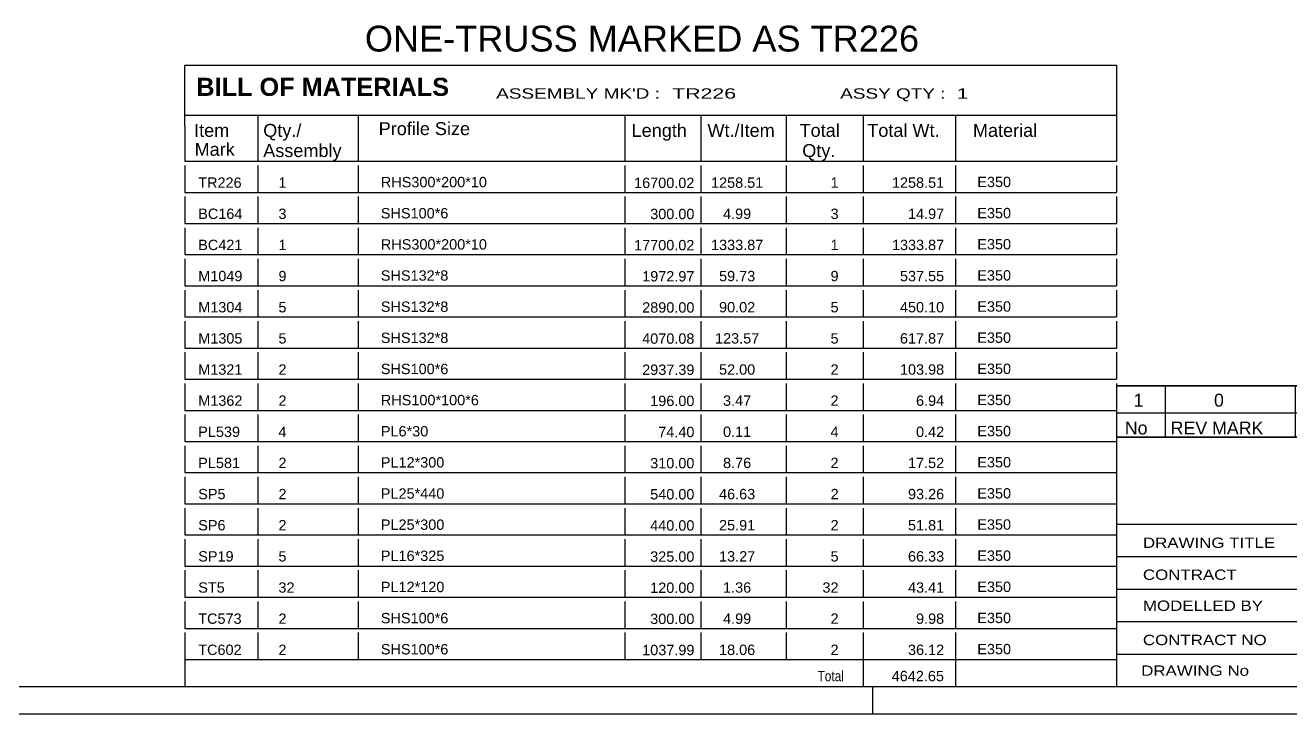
# Model space of a CAD drawing. Header units: millimetres. Extents: x -88 to 753, y -416 to 178.
# Drawn here: x 386.2 to 619.8, y -415.8 to -288.7 of the extents above; entities that cross this region are included whole.
import ezdxf

# ---------------------------------------------------------------- set-up
doc = ezdxf.new("R2010")
doc.units = ezdxf.units.MM
doc.styles.add('Arial', font='ARIAL.TTF', dxfattribs={"height": 0.2})
doc.styles.add('Arial Bold', font='ARIALBD.TTF', dxfattribs={"height": 0.2})
doc.styles.add('Arial Narrow', font='ARIALN.TTF', dxfattribs={"height": 0.2})

# ---------------------------------------------------------------- blocks, each defined once
blk = doc.blocks.new('Unknown-761550090-17668')
at = {"color": 7, "linetype": 'Continuous'}
for p, q in [((587.6, -355.24), (747.6, -355.24)), ((747.6, -355.24), (587.6, -355.24)), ((587.6, -355.24), (587.6, -360.24)), ((596.6, -355.24), (596.6, -360.24)), ((620.6, -355.24), (620.6, -360.24)), ((717.6, -355.24), (717.6, -360.24)), ((747.6, -355.24), (747.6, -360.24)), ((587.6, -360.24), (747.6, -360.24)), ((587.6, -360.24), (587.6, -364.74)), ((587.6, -360.24), (747.6, -360.24)), ((596.6, -360.24), (596.6, -364.74)), ((620.6, -360.24), (620.6, -364.74)), ((717.6, -360.24), (717.6, -364.74)), ((747.6, -360.24), (747.6, -364.74)), ((747.6, -364.74), (587.6, -364.74))]:
    blk.add_line(p, q, dxfattribs=at)
at = {"color": 7, "linetype": 'Continuous', "style": 'Arial Narrow'}
for s, height, width, p in [('1', 2.39, 1.196471, (590.76, -359.1)), ('0', 2.39, 1.196471, (605.6, -359.1)), ('ISSUED FOR CONSTRUCTION', 2.3861, 1.196471, (622.6, -359.1)), ('03.07.2026', 2.386, 1.196471, (723.6, -359.1)), ('No', 2.386, 1.2, (589.14, -364.24)), ('REV MARK', 2.386, 1.2, (597.6, -364.24)), ('REVISION DESCRIPTION', 2.3861, 1.2, (622.6, -364.24)), ('REV. DATE', 2.386, 1.2, (722.88, -364.24))]:
    blk.add_text(s, height=height, dxfattribs=dict(at, width=width)).set_placement(p)
blk = doc.blocks.new('Unknown-761550090-1163')
at = {"color": 5, "linetype": 'Continuous'}
for p, q in [((-83.4, -410.8), (747.6, -410.8)), ((542.6, -415.8), (542.6, -410.8)), ((-88.4, -415.8), (752.6, -415.8))]:
    blk.add_line(p, q, dxfattribs=at)
blk = doc.blocks.new('Unknown-761550090-17665')
at = {"color": 7, "linetype": 'Continuous'}
for p, q in [((415.6, -296.04), (587.59, -296.04)), ((415.6, -307.29), (415.6, -296.04)), ((587.6, -296.04), (587.6, -307.29)), ((415.6, -305.29), (587.6, -305.29)), ((429.1, -305.29), (429.1, -313.79)), ((447.6, -305.29), (447.6, -313.79)), ((496.87, -305.29), (496.87, -313.79)), ((510.87, -305.29), (510.87, -313.79)), ((526.6, -305.29), (526.6, -313.79)), ((540.87, -305.29), (540.87, -313.79)), ((557.87, -305.29), (557.87, -313.79)), ((415.6, -307.29), (415.6, -312.29)), ((587.6, -307.29), (587.6, -313.79)), ((415.6, -312.29), (415.6, -313.79)), ((415.6, -313.79), (587.6, -313.79)), ((415.6, -314.57), (415.6, -319.54)), ((429.1, -314.57), (429.1, -319.54)), ((447.6, -314.57), (447.6, -319.54)), ((496.87, -314.57), (496.87, -319.54)), ((510.87, -314.57), (510.87, -319.54)), ((526.6, -314.57), (526.6, -319.54)), ((540.87, -314.57), (540.87, -319.54)), ((557.87, -314.57), (557.87, -319.54)), ((587.6, -314.57), (587.6, -319.54)), ((415.6, -319.54), (587.6, -319.54)), ((415.6, -320.32), (415.6, -325.29)), ((429.1, -320.32), (429.1, -325.29)), ((447.6, -320.32), (447.6, -325.29)), ((496.87, -320.32), (496.87, -325.29)), ((510.87, -320.32), (510.87, -325.29)), ((526.6, -320.32), (526.6, -325.29)), ((540.87, -320.32), (540.87, -325.29)), ((557.87, -320.32), (557.87, -325.29)), ((587.6, -320.32), (587.6, -325.29)), ((415.6, -325.29), (587.6, -325.29)), ((415.6, -326.07), (415.6, -331.04)), ((429.1, -326.07), (429.1, -331.04)), ((447.6, -326.07), (447.6, -331.04)), ((496.87, -326.07), (496.87, -331.04)), ((510.87, -326.07), (510.87, -331.04)), ((526.6, -326.07), (526.6, -331.04)), ((540.87, -326.07), (540.87, -331.04)), ((557.87, -326.07), (557.87, -331.04)), ((587.6, -326.07), (587.6, -331.04)), ((415.6, -331.04), (587.6, -331.04)), ((415.6, -331.82), (415.6, -336.79)), ((429.1, -331.82), (429.1, -336.79)), ((447.6, -331.82), (447.6, -336.79)), ((496.87, -331.82), (496.87, -336.79)), ((510.87, -331.82), (510.87, -336.79)), ((526.6, -331.82), (526.6, -336.79)), ((540.87, -331.82), (540.87, -336.79)), ((557.87, -331.82), (557.87, -336.79)), ((587.6, -331.82), (587.6, -336.79)), ((415.6, -336.79), (587.6, -336.79)), ((415.6, -337.57), (415.6, -342.54)), ((429.1, -337.57), (429.1, -342.54)), ((447.6, -337.57), (447.6, -342.54)), ((496.87, -337.57), (496.87, -342.54)), ((510.87, -337.57), (510.87, -342.54)), ((526.6, -337.57), (526.6, -342.54)), ((540.87, -337.57), (540.87, -342.54)), ((557.87, -337.57), (557.87, -342.54)), ((587.6, -337.57), (587.6, -342.54)), ((415.6, -342.54), (587.6, -342.54)), ((415.6, -343.32), (415.6, -348.29)), ((429.1, -343.32), (429.1, -348.29)), ((447.6, -343.32), (447.6, -348.29)), ((496.87, -343.32), (496.87, -348.29)), ((510.87, -343.32), (510.87, -348.29)), ((526.6, -343.32), (526.6, -348.29)), ((540.87, -343.32), (540.87, -348.29)), ((557.87, -343.32), (557.87, -348.29)), ((587.6, -343.32), (587.6, -348.29)), ((415.6, -348.29), (587.6, -348.29)), ((415.6, -349.07), (415.6, -354.04)), ((429.1, -349.07), (429.1, -354.04)), ((447.6, -349.07), (447.6, -354.04)), ((496.87, -349.07), (496.87, -354.04)), ((510.87, -349.07), (510.87, -354.04)), ((526.6, -349.07), (526.6, -354.04)), ((540.87, -349.07), (540.87, -354.04)), ((557.87, -349.07), (557.87, -354.04)), ((587.6, -349.07), (587.6, -354.04)), ((415.6, -354.04), (587.6, -354.04)), ((415.6, -354.82), (415.6, -359.79)), ((429.1, -354.82), (429.1, -359.79)), ((447.6, -354.82), (447.6, -359.79)), ((496.87, -354.82), (496.87, -359.79)), ((510.87, -354.82), (510.87, -359.79)), ((526.6, -354.82), (526.6, -359.79)), ((540.87, -354.82), (540.87, -359.79)), ((557.87, -354.82), (557.87, -359.79)), ((587.6, -354.82), (587.6, -359.79)), ((415.6, -359.79), (587.6, -359.79)), ((415.6, -360.57), (415.6, -365.54)), ((429.1, -360.57), (429.1, -365.54)), ((447.6, -360.57), (447.6, -365.54)), ((496.87, -360.57), (496.87, -365.54)), ((510.87, -360.57), (510.87, -365.54)), ((526.6, -360.57), (526.6, -365.54)), ((540.87, -360.57), (540.87, -365.54)), ((557.87, -360.57), (557.87, -365.54)), ((587.6, -360.57), (587.6, -365.54)), ((415.6, -365.54), (587.6, -365.54)), ((415.6, -366.32), (415.6, -371.29)), ((429.1, -366.32), (429.1, -371.29)), ((447.6, -366.32), (447.6, -371.29)), ((496.87, -366.32), (496.87, -371.29)), ((510.87, -366.32), (510.87, -371.29)), ((526.6, -366.32), (526.6, -371.29)), ((540.87, -366.32), (540.87, -371.29)), ((557.87, -366.32), (557.87, -371.29)), ((587.6, -366.32), (587.6, -371.29)), ((415.6, -371.29), (587.6, -371.29)), ((415.6, -372.07), (415.6, -377.04)), ((429.1, -372.07), (429.1, -377.04)), ((447.6, -372.07), (447.6, -377.04)), ((496.87, -372.07), (496.87, -377.04)), ((510.87, -372.07), (510.87, -377.04)), ((526.6, -372.07), (526.6, -377.04)), ((540.87, -372.07), (540.87, -377.04)), ((557.87, -372.07), (557.87, -377.04)), ((587.6, -372.07), (587.6, -377.04)), ((415.6, -377.04), (587.6, -377.04)), ((415.6, -377.82), (415.6, -382.79)), ((429.1, -377.82), (429.1, -382.79)), ((447.6, -377.82), (447.6, -382.79)), ((496.87, -377.82), (496.87, -382.79)), ((510.87, -377.82), (510.87, -382.79)), ((526.6, -377.82), (526.6, -382.79)), ((540.87, -377.82), (540.87, -382.79)), ((557.87, -377.82), (557.87, -382.79)), ((587.6, -377.82), (587.6, -382.79)), ((415.6, -382.79), (587.6, -382.79)), ((415.6, -383.57), (415.6, -388.54)), ((429.1, -383.57), (429.1, -388.54)), ((447.6, -383.57), (447.6, -388.54)), ((496.87, -383.57), (496.87, -388.54)), ((510.87, -383.57), (510.87, -388.54)), ((526.6, -383.57), (526.6, -388.54)), ((540.87, -383.57), (540.87, -388.54)), ((557.87, -383.57), (557.87, -388.54)), ((587.6, -383.57), (587.6, -388.54)), ((415.6, -388.54), (587.6, -388.54)), ((415.6, -389.32), (415.6, -394.29)), ((429.1, -389.32), (429.1, -394.29)), ((447.6, -389.32), (447.6, -394.29)), ((496.87, -389.32), (496.87, -394.29)), ((510.87, -389.32), (510.87, -394.29)), ((526.6, -389.32), (526.6, -394.29)), ((540.87, -389.32), (540.87, -394.29)), ((557.87, -389.32), (557.87, -394.29)), ((587.6, -389.32), (587.6, -394.29)), ((415.6, -394.29), (587.6, -394.29)), ((415.6, -395.07), (415.6, -400.04)), ((429.1, -395.07), (429.1, -400.04)), ((447.6, -395.07), (447.6, -400.04)), ((496.87, -395.07), (496.87, -400.04)), ((510.87, -395.07), (510.87, -400.04)), ((526.6, -395.07), (526.6, -400.04)), ((540.87, -395.07), (540.87, -400.04)), ((557.87, -395.07), (557.87, -400.04)), ((587.6, -395.07), (587.6, -400.04)), ((415.6, -400.04), (587.6, -400.04)), ((415.6, -400.82), (415.6, -405.8)), ((429.1, -400.82), (429.1, -405.8)), ((447.6, -400.82), (447.6, -405.8)), ((496.87, -400.82), (496.87, -405.8)), ((510.87, -400.82), (510.87, -405.8)), ((526.6, -400.82), (526.6, -405.8)), ((540.87, -400.82), (540.87, -405.8)), ((557.87, -400.82), (557.87, -405.8)), ((587.6, -400.82), (587.6, -405.8)), ((415.6, -405.8), (587.6, -405.8)), ((415.6, -405.8), (587.6, -405.8)), ((415.6, -405.8), (415.6, -410.8)), ((540.87, -405.8), (540.87, -410.8)), ((557.87, -405.8), (557.87, -410.8)), ((587.6, -405.8), (587.6, -410.8)), ((415.6, -410.8), (587.6, -410.8))]:
    blk.add_line(p, q, dxfattribs=at)
at = {"color": 7}
for s, height, style, p in [('BILL OF MATERIALS', 3.3405, 'Arial Bold', (417.75, -301.73)), ('Profile Size', 2.3877, 'Arial', (451.41, -308.97)), ('Mark', 2.388, 'Arial', (417.43, -312.79))]:
    blk.add_text(s, height=height, dxfattribs=dict(at, style=style)).set_placement(p)
at = {"color": 7, "linetype": 'Continuous', "style": 'Arial Narrow'}
for s, height, width, p in [("ASSEMBLY MK'D :", 1.9089, 1.6, (473.1, -302.24)), ('TR226', 1.909, 1.794707, (505.6, -302.24)), ('ASSY QTY :', 1.909, 1.6, (536.6, -302.24)), ('1', 1.91, 1.794707, (558.1, -302.24))]:
    blk.add_text(s, height=height, dxfattribs=dict(at, width=width)).set_placement(p)
at = {"color": 7, "linetype": 'Continuous'}
for s, height, style, p in [('Item', 2.388, 'Arial', (417.34, -309.29)), ('Qty./', 2.388, 'Arial', (430.1, -309.29)), ('Length', 2.388, 'Arial', (498.1, -309.29)), ('Wt./Item', 2.388, 'Arial', (512.1, -309.29)), ('Total', 2.388, 'Arial', (529.1, -309.29)), ('Total Wt.', 2.388, 'Arial', (541.6, -309.29)), ('Material', 2.388, 'Arial', (561.1, -309.29)), ('Assembly', 2.388, 'Arial', (430.1, -313.02)), ('Qty.', 2.388, 'Arial', (529.6, -313.02)), ('TR226', 1.91, 'Arial', (418.1, -318.7)), ('1', 1.91, 'Arial', (432.91, -318.7)), ('RHS300*200*10', 1.9102, 'Arial', (451.81, -318.6)), ('16700.02', 1.91, 'Arial', (498.56, -318.74)), ('1258.51', 1.91, 'Arial', (512.76, -318.7)), ('1', 1.91, 'Arial', (534.82, -318.7)), ('1258.51', 1.91, 'Arial', (546.15, -318.7)), ('E350', 1.91, 'Arial', (561.91, -318.57)), ('BC164', 1.91, 'Arial', (418.1, -324.45)), ('3', 1.91, 'Arial', (432.91, -324.45)), ('SHS100*6', 1.91, 'Arial', (451.81, -324.35)), ('300.00', 1.91, 'Arial', (501.53, -324.49)), ('4.99', 1.91, 'Arial', (514.98, -324.45)), ('3', 1.91, 'Arial', (534.82, -324.45)), ('14.97', 1.91, 'Arial', (549.12, -324.45)), ('E350', 1.91, 'Arial', (561.91, -324.32)), ('BC421', 1.91, 'Arial', (418.1, -330.2)), ('1', 1.91, 'Arial', (432.91, -330.2)), ('RHS300*200*10', 1.9102, 'Arial', (451.81, -330.1)), ('17700.02', 1.91, 'Arial', (498.56, -330.24)), ('1333.87', 1.91, 'Arial', (512.76, -330.2)), ('1', 1.91, 'Arial', (534.82, -330.2)), ('1333.87', 1.91, 'Arial', (546.15, -330.2)), ('E350', 1.91, 'Arial', (561.91, -330.07)), ('M1049', 1.91, 'Arial', (418.1, -335.95)), ('9', 1.91, 'Arial', (432.91, -335.95)), ('SHS132*8', 1.91, 'Arial', (451.81, -335.85)), ('59.73', 1.91, 'Arial', (514.24, -335.95)), ('9', 1.91, 'Arial', (534.82, -335.95)), ('537.55', 1.91, 'Arial', (547.63, -335.95)), ('E350', 1.91, 'Arial', (561.91, -335.82)), ('1972.97', 1.91, 'Arial', (500.05, -335.99)), ('M1304', 1.91, 'Arial', (418.1, -341.7)), ('5', 1.91, 'Arial', (432.91, -341.7)), ('SHS132*8', 1.91, 'Arial', (451.81, -341.6)), ('2890.00', 1.91, 'Arial', (500.05, -341.74)), ('90.02', 1.91, 'Arial', (514.24, -341.7)), ('5', 1.91, 'Arial', (534.82, -341.7)), ('450.10', 1.91, 'Arial', (547.63, -341.7)), ('E350', 1.91, 'Arial', (561.91, -341.57)), ('M1305', 1.91, 'Arial', (418.1, -347.45)), ('5', 1.91, 'Arial', (432.91, -347.45)), ('SHS132*8', 1.91, 'Arial', (451.81, -347.35)), ('4070.08', 1.91, 'Arial', (500.05, -347.49)), ('123.57', 1.91, 'Arial', (513.5, -347.45)), ('5', 1.91, 'Arial', (534.82, -347.45)), ('617.87', 1.91, 'Arial', (547.63, -347.45)), ('E350', 1.91, 'Arial', (561.91, -347.32)), ('M1321', 1.91, 'Arial', (418.1, -353.2)), ('2', 1.91, 'Arial', (432.91, -353.2)), ('SHS100*6', 1.91, 'Arial', (451.81, -353.1)), ('2937.39', 1.91, 'Arial', (500.05, -353.24)), ('52.00', 1.91, 'Arial', (514.24, -353.2)), ('2', 1.91, 'Arial', (534.82, -353.2)), ('103.98', 1.91, 'Arial', (547.63, -353.2)), ('E350', 1.91, 'Arial', (561.91, -353.07)), ('M1362', 1.91, 'Arial', (418.1, -358.95)), ('2', 1.91, 'Arial', (432.91, -358.95)), ('RHS100*100*6', 1.9102, 'Arial', (451.81, -358.85)), ('196.00', 1.91, 'Arial', (501.53, -358.99)), ('3.47', 1.91, 'Arial', (514.98, -358.95)), ('2', 1.91, 'Arial', (534.82, -358.95)), ('6.94', 1.91, 'Arial', (550.6, -358.95)), ('E350', 1.91, 'Arial', (561.91, -358.82)), ('PL539', 1.91, 'Arial', (418.1, -364.7)), ('4', 1.91, 'Arial', (432.91, -364.7)), ('PL6*30', 1.91, 'Arial', (451.81, -364.6)), ('74.40', 1.91, 'Arial', (503.01, -364.74)), ('0.11', 1.91, 'Arial', (514.98, -364.7)), ('4', 1.91, 'Arial', (534.82, -364.7)), ('0.42', 1.91, 'Arial', (550.6, -364.7)), ('E350', 1.91, 'Arial', (561.91, -364.57)), ('PL581', 1.91, 'Arial', (418.1, -370.45)), ('2', 1.91, 'Arial', (432.91, -370.45)), ('PL12*300', 1.91, 'Arial', (451.81, -370.35)), ('310.00', 1.91, 'Arial', (501.53, -370.49)), ('8.76', 1.91, 'Arial', (514.98, -370.45)), ('2', 1.91, 'Arial', (534.82, -370.45)), ('17.52', 1.91, 'Arial', (549.12, -370.45)), ('E350', 1.91, 'Arial', (561.91, -370.32)), ('SP5', 1.91, 'Arial', (418.1, -376.2)), ('2', 1.91, 'Arial', (432.91, -376.2)), ('PL25*440', 1.91, 'Arial', (451.81, -376.1)), ('540.00', 1.91, 'Arial', (501.53, -376.24)), ('46.63', 1.91, 'Arial', (514.24, -376.2)), ('2', 1.91, 'Arial', (534.82, -376.2)), ('93.26', 1.91, 'Arial', (549.12, -376.2)), ('E350', 1.91, 'Arial', (561.91, -376.07)), ('SP6', 1.91, 'Arial', (418.1, -381.95)), ('2', 1.91, 'Arial', (432.91, -381.95)), ('PL25*300', 1.91, 'Arial', (451.81, -381.85)), ('440.00', 1.91, 'Arial', (501.53, -381.99)), ('25.91', 1.91, 'Arial', (514.24, -381.95)), ('2', 1.91, 'Arial', (534.82, -381.95)), ('51.81', 1.91, 'Arial', (549.12, -381.95)), ('E350', 1.91, 'Arial', (561.91, -381.82)), ('SP19', 1.91, 'Arial', (418.1, -387.7)), ('5', 1.91, 'Arial', (432.91, -387.7)), ('PL16*325', 1.91, 'Arial', (451.81, -387.6)), ('325.00', 1.91, 'Arial', (501.53, -387.74)), ('13.27', 1.91, 'Arial', (514.24, -387.7)), ('5', 1.91, 'Arial', (534.82, -387.7)), ('66.33', 1.91, 'Arial', (549.12, -387.7)), ('E350', 1.91, 'Arial', (561.91, -387.57)), ('ST5', 1.91, 'Arial', (418.1, -393.45)), ('32', 1.91, 'Arial', (432.91, -393.45)), ('PL12*120', 1.91, 'Arial', (451.81, -393.35)), ('120.00', 1.91, 'Arial', (501.53, -393.49)), ('1.36', 1.91, 'Arial', (514.98, -393.45)), ('32', 1.91, 'Arial', (533.33, -393.45)), ('43.41', 1.91, 'Arial', (549.12, -393.45)), ('E350', 1.91, 'Arial', (561.91, -393.32)), ('TC573', 1.91, 'Arial', (418.1, -399.2)), ('2', 1.91, 'Arial', (432.91, -399.2)), ('SHS100*6', 1.91, 'Arial', (451.81, -399.1)), ('300.00', 1.91, 'Arial', (501.53, -399.24)), ('4.99', 1.91, 'Arial', (514.98, -399.2)), ('2', 1.91, 'Arial', (534.82, -399.2)), ('9.98', 1.91, 'Arial', (550.6, -399.2)), ('E350', 1.91, 'Arial', (561.91, -399.07)), ('TC602', 1.91, 'Arial', (418.1, -404.95)), ('2', 1.91, 'Arial', (432.91, -404.95)), ('SHS100*6', 1.91, 'Arial', (451.81, -404.85)), ('1037.99', 1.91, 'Arial', (500.05, -404.99)), ('18.06', 1.91, 'Arial', (514.24, -404.95)), ('2', 1.91, 'Arial', (534.82, -404.95)), ('36.12', 1.91, 'Arial', (549.12, -404.95)), ('E350', 1.91, 'Arial', (561.91, -404.82)), ('Total', 1.909, 'Arial Narrow', (532.43, -409.8)), ('4642.65', 1.91, 'Arial', (546.11, -409.8))]:
    blk.add_text(s, height=height, dxfattribs=dict(at, style=style)).set_placement(p)
blk = doc.blocks.new('Unknown-761550090-17666')
at = {"color": 2, "linetype": 'Continuous'}
blk.add_line((441.6, -296.04), (559.1, -296.04), dxfattribs=at)
at = {"color": 7, "style": 'Arial'}
blk.add_text('ONE-TRUSS MARKED AS TR226', height=4.7754, dxfattribs=at).set_placement((448.86, -293.54))
blk = doc.blocks.new('Unknown-761550090-17667')
at = {"color": 7, "linetype": 'Continuous'}
for p, q in [((587.6, -364.74), (587.6, -410.8)), ((587.6, -364.74), (747.6, -364.74)), ((747.6, -364.8), (747.6, -410.8)), ((587.6, -380.8), (747.6, -380.8)), ((627.74, -380.8), (627.74, -410.8)), ((587.6, -386.8), (747.6, -386.8)), ((729.6, -410.74), (729.6, -386.74)), ((587.6, -392.8), (747.6, -392.8)), ((671.74, -392.8), (671.74, -410.8)), ((587.6, -398.8), (747.6, -398.8)), ((587.6, -404.8), (729.6, -404.8)), ((587.6, -410.8), (747.6, -410.8))]:
    blk.add_line(p, q, dxfattribs=at)
at = {"color": 7, "style": 'Arial Narrow'}
for s, height, width, p in [('DRAWING TITLE', 1.9089, 1.425378, (592.48, -385.19)), ('TRUSS', 1.909, 1.425378, (629.4, -385.21)), ('CONTRACT', 1.909, 1.425378, (592.48, -391.09)), ('TERMINAL BUILDING', 1.9089, 1.425378, (629.66, -390.72)), ('MODELLED BY', 1.9089, 1.425378, (592.48, -396.81)), ('GSK', 1.909, 1.425378, (629.48, -396.75)), ('ISSUED', 1.909, 1.425378, (672.54, -397.15)), ('03.07.2026', 1.909, 1.425378, (689.29, -397.28)), ('CONTRACT NO', 1.9089, 1.425378, (592.48, -403.14)), ('AN-C-1376', 1.909, 1.425378, (629.82, -403.02)), ('SCALE', 1.909, 1.425378, (672.54, -403.15)), ('A1', 6.204, 1.25, (733.84, -408.6)), ('DRAWING No', 1.909, 1.425378, (592.16, -408.8)), ('[TR.226]', 1.909, 1.425378, (630.06, -408.81)), ('REVISION No.', 1.9089, 1.425378, (672.54, -410.03)), ('1', 3.34, 1.5, (709.51, -410.12))]:
    blk.add_text(s, height=height, dxfattribs=dict(at, width=width)).set_placement(p)
at = {"color": 7, "linetype": 'Continuous', "style": 'Arial Narrow'}
for s, height, width, p in [('PH #', 2.1, 1.42538, (735, -391.24)), ('112', 2.1, 1.42538, (735.79, -397.14)), ('NTS', 1.909, 1.425378, (689.6, -402.74))]:
    blk.add_text(s, height=height, dxfattribs=dict(at, width=width)).set_placement(p)

msp = doc.modelspace()

# ---------------------------------------------------------------- block references
for name in ['Unknown-761550090-1163', 'Unknown-761550090-17666', 'Unknown-761550090-17665', 'Unknown-761550090-17668', 'Unknown-761550090-17667']:
    msp.add_blockref(name, (0, 0))

doc.saveas('drawing.dxf')
